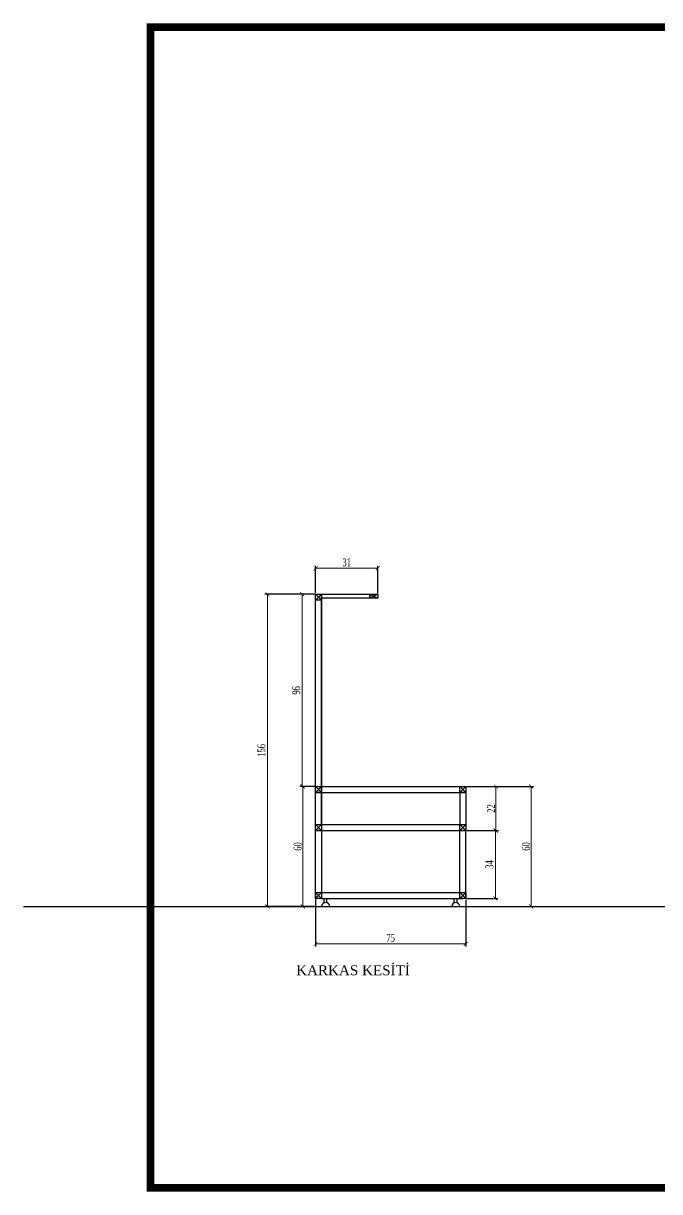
# Model space of a CAD drawing. Header units: millimetres. Extents: x 14735 to 40675, y 3704 to 9569.
# Drawn here: x 17759 to 18077, y 4612 to 5196 of the extents above; entities that cross this region are included whole.
import ezdxf

# ---------------------------------------------------------------- set-up
doc = ezdxf.new("R2010")
doc.units = ezdxf.units.MM
doc.layers.get('0').update_dxf_attribs({"lineweight": 25})
doc.layers.add('OLCULENEDIRME', color=210, linetype='Continuous')
doc.layers.add('PROFIL', color=7, linetype='Continuous')
doc.layers.add('t_olcu', color=252, linetype='Continuous', lineweight=20)
doc.styles.add('DC_TEXTSTYLE4', font='times.ttf', dxfattribs={"height": 0.2})
doc.styles.add('Ölçü50', font='georgia.ttf', dxfattribs={"width": 0.7})
doc.dimstyles.new('olcu10', dxfattribs={"dimtxt": 4, "dimasz": 2, "dimexe": 1.25, "dimexo": 0.625, "dimgap": 0.5, "dimtad": 1, "dimdec": 1, "dimzin": 9, "dimtxsty": 'Ölçü50', "dimblk": 'ARCHTICK', "dimcen": 2, "dimclrd": 256, "dimclre": 256, "dimclrt": 1, "dimazin": 2, "dimtfac": 1, "dimtdec": 1, "dimtix": 1, "dimtmove": 0, "dimatfit": 3, "dimldrblk": 'ARCHTICK', "dimfxl": 1, "dimlwd": -1, "dimarcsym": 0})

# ---------------------------------------------------------------- blocks, each defined once
blk = doc.blocks.new('_ArchTick')
at = {"color": 0, "linetype": 'ByBlock', "const_width": 0.15}
blk.add_lwpolyline([(-0.5, -0.5), (0.5, 0.5)], dxfattribs=at)
blk = doc.blocks.new('*D62')
at = {"layer": 'Defpoints', "color": 0, "transparency": 16777216}
for p in [(17898.41, 4910.45), (17905.08, 4910.45), (17905.08, 4814.45)]:
    blk.add_point(p, dxfattribs=at)
at = {"layer": 't_olcu', "lineweight": -2, "transparency": 16777216}
for p, q in [((17904.45, 4910.45), (17897.16, 4910.45)), ((17904.45, 4814.45), (17897.16, 4814.45))]:
    blk.add_line(p, q, dxfattribs=at)
at = {"layer": 't_olcu', "transparency": 16777216}
blk.add_line((17898.41, 4814.45), (17898.41, 4910.45), dxfattribs=at)
at = {"layer": 't_olcu', "transparency": 16777216, "xscale": 2, "yscale": 2, "zscale": 2}
for p, rotation in [((17898.41, 4910.45), 90), ((17898.41, 4814.45), 270)]:
    blk.add_blockref('_ArchTick', p, dxfattribs=dict(at, rotation=rotation))
at = {"layer": 't_olcu', "color": 1, "transparency": 16777216, "insert": (17895.38, 4862.45), "char_height": 4, "attachment_point": 5, "rotation": 90, "style": 'Ölçü50'}
blk.add_mtext('96', dxfattribs=at)
blk = doc.blocks.new('*D63')
at = {"layer": 'Defpoints', "color": 0, "transparency": 16777216}
for p in [(17936.08, 4923.44), (17905.08, 4910.45), (17936.08, 4910.45)]:
    blk.add_point(p, dxfattribs=at)
at = {"layer": 't_olcu', "lineweight": -2, "transparency": 16777216}
for p, q in [((17905.08, 4911.07), (17905.08, 4924.69)), ((17936.08, 4911.07), (17936.08, 4924.69))]:
    blk.add_line(p, q, dxfattribs=at)
at = {"layer": 't_olcu', "transparency": 16777216}
blk.add_line((17905.08, 4923.44), (17936.08, 4923.44), dxfattribs=at)
at = {"layer": 't_olcu', "transparency": 16777216, "xscale": 2, "yscale": 2, "zscale": 2, "rotation": 180}
blk.add_blockref('_ArchTick', (17905.08, 4923.44), dxfattribs=at)
at = {"layer": 't_olcu', "transparency": 16777216, "xscale": 2, "yscale": 2, "zscale": 2}
blk.add_blockref('_ArchTick', (17936.08, 4923.44), dxfattribs=at)
at = {"layer": 't_olcu', "color": 1, "transparency": 16777216, "insert": (17920.58, 4926.45), "char_height": 4, "attachment_point": 5, "style": 'Ölçü50'}
blk.add_mtext('31', dxfattribs=at)
blk = doc.blocks.new('*D64')
at = {"layer": 'Defpoints', "color": 0, "transparency": 16777216}
for p in [(17880.99, 4910.45), (17905.08, 4910.45), (17905.08, 4754.45)]:
    blk.add_point(p, dxfattribs=at)
at = {"layer": 't_olcu', "lineweight": -2, "transparency": 16777216}
for p, q in [((17904.45, 4910.45), (17879.74, 4910.45)), ((17904.45, 4754.45), (17879.74, 4754.45))]:
    blk.add_line(p, q, dxfattribs=at)
at = {"layer": 't_olcu', "transparency": 16777216}
blk.add_line((17880.99, 4754.45), (17880.99, 4910.45), dxfattribs=at)
at = {"layer": 't_olcu', "transparency": 16777216, "xscale": 2, "yscale": 2, "zscale": 2}
for p, rotation in [((17880.99, 4910.45), 90), ((17880.99, 4754.45), 270)]:
    blk.add_blockref('_ArchTick', p, dxfattribs=dict(at, rotation=rotation))
at = {"layer": 't_olcu', "color": 1, "transparency": 16777216, "insert": (17877.96, 4832.45), "char_height": 4, "attachment_point": 5, "rotation": 90, "style": 'Ölçü50'}
blk.add_mtext('156', dxfattribs=at)
blk = doc.blocks.new('*D65')
at = {"layer": 'Defpoints', "color": 0, "transparency": 16777216}
for p in [(17980.08, 4814.45), (17995.2, 4814.45), (17980.08, 4792.45)]:
    blk.add_point(p, dxfattribs=at)
at = {"layer": 't_olcu', "lineweight": -2, "transparency": 16777216}
for p, q in [((17980.7, 4814.45), (17996.45, 4814.45)), ((17980.7, 4792.45), (17996.45, 4792.45))]:
    blk.add_line(p, q, dxfattribs=at)
at = {"layer": 't_olcu', "transparency": 16777216}
blk.add_line((17995.2, 4792.45), (17995.2, 4814.45), dxfattribs=at)
at = {"layer": 't_olcu', "transparency": 16777216, "xscale": 2, "yscale": 2, "zscale": 2}
for p, rotation in [((17995.2, 4814.45), 90), ((17995.2, 4792.45), 270)]:
    blk.add_blockref('_ArchTick', p, dxfattribs=dict(at, rotation=rotation))
at = {"layer": 't_olcu', "color": 1, "transparency": 16777216, "insert": (17992.7, 4803.45), "char_height": 4, "attachment_point": 5, "rotation": 90, "style": 'Ölçü50'}
blk.add_mtext('22', dxfattribs=at)
blk = doc.blocks.new('*D66')
at = {"layer": 'Defpoints', "color": 0, "transparency": 16777216}
for p in [(17980.08, 4792.45), (17994.94, 4792.45), (17980.08, 4758.45)]:
    blk.add_point(p, dxfattribs=at)
at = {"layer": 't_olcu', "lineweight": -2, "transparency": 16777216}
for p, q in [((17980.7, 4792.45), (17996.19, 4792.45)), ((17980.7, 4758.45), (17996.19, 4758.45))]:
    blk.add_line(p, q, dxfattribs=at)
at = {"layer": 't_olcu', "transparency": 16777216}
blk.add_line((17994.94, 4758.45), (17994.94, 4792.45), dxfattribs=at)
at = {"layer": 't_olcu', "transparency": 16777216, "xscale": 2, "yscale": 2, "zscale": 2}
for p, rotation in [((17994.94, 4792.45), 90), ((17994.94, 4758.45), 270)]:
    blk.add_blockref('_ArchTick', p, dxfattribs=dict(at, rotation=rotation))
at = {"layer": 't_olcu', "color": 1, "transparency": 16777216, "insert": (17991.94, 4775.45), "char_height": 4, "attachment_point": 5, "rotation": 90, "style": 'Ölçü50'}
blk.add_mtext('34', dxfattribs=at)
blk = doc.blocks.new('*D67')
at = {"layer": 'Defpoints', "color": 0, "transparency": 16777216}
for p in [(17898.67, 4814.45), (17905.08, 4814.45), (17905.08, 4754.45)]:
    blk.add_point(p, dxfattribs=at)
at = {"layer": 't_olcu', "lineweight": -2, "transparency": 16777216}
for p, q in [((17904.45, 4814.45), (17897.42, 4814.45)), ((17904.45, 4754.45), (17897.42, 4754.45))]:
    blk.add_line(p, q, dxfattribs=at)
at = {"layer": 't_olcu', "transparency": 16777216}
blk.add_line((17898.67, 4754.45), (17898.67, 4814.45), dxfattribs=at)
at = {"layer": 't_olcu', "transparency": 16777216, "xscale": 2, "yscale": 2, "zscale": 2}
for p, rotation in [((17898.67, 4814.45), 90), ((17898.67, 4754.45), 270)]:
    blk.add_blockref('_ArchTick', p, dxfattribs=dict(at, rotation=rotation))
at = {"layer": 't_olcu', "color": 1, "transparency": 16777216, "insert": (17896.1, 4784.45), "char_height": 4, "attachment_point": 5, "rotation": 90, "style": 'Ölçü50'}
blk.add_mtext('60', dxfattribs=at)
blk = doc.blocks.new('*D68')
at = {"layer": 'Defpoints', "color": 0, "transparency": 16777216}
for p in [(17905.08, 4761.45), (17980.08, 4758.45), (17980.08, 4735.77)]:
    blk.add_point(p, dxfattribs=at)
at = {"layer": 't_olcu', "lineweight": -2, "transparency": 16777216}
for p, q in [((17905.08, 4760.82), (17905.08, 4734.52)), ((17980.08, 4757.82), (17980.08, 4734.52))]:
    blk.add_line(p, q, dxfattribs=at)
at = {"layer": 't_olcu', "transparency": 16777216}
blk.add_line((17905.08, 4735.77), (17980.08, 4735.77), dxfattribs=at)
at = {"layer": 't_olcu', "transparency": 16777216, "xscale": 2, "yscale": 2, "zscale": 2, "rotation": 180}
blk.add_blockref('_ArchTick', (17905.08, 4735.77), dxfattribs=at)
at = {"layer": 't_olcu', "transparency": 16777216, "xscale": 2, "yscale": 2, "zscale": 2}
blk.add_blockref('_ArchTick', (17980.08, 4735.77), dxfattribs=at)
at = {"layer": 't_olcu', "color": 1, "transparency": 16777216, "insert": (17942.58, 4738.77), "char_height": 4, "attachment_point": 5, "style": 'Ölçü50'}
blk.add_mtext('75', dxfattribs=at)
blk = doc.blocks.new('*D95')
at = {"layer": 'Defpoints', "color": 0, "transparency": 16777216}
for p in [(17988.57, 4814.45, 0), (17984.29, 4754.45, 0), (18012.77, 4754.45)]:
    blk.add_point(p, dxfattribs=at)
at = {"layer": 't_olcu', "lineweight": -2, "transparency": 16777216}
for p, q in [((17989.2, 4814.45), (18014.02, 4814.45)), ((17984.91, 4754.45), (18014.02, 4754.45))]:
    blk.add_line(p, q, dxfattribs=at)
at = {"layer": 't_olcu', "transparency": 16777216}
blk.add_line((18012.77, 4814.45), (18012.77, 4754.45), dxfattribs=at)
at = {"layer": 't_olcu', "transparency": 16777216, "xscale": 2, "yscale": 2, "zscale": 2}
for p, rotation in [((18012.77, 4814.45), 90), ((18012.77, 4754.45), 270)]:
    blk.add_blockref('_ArchTick', p, dxfattribs=dict(at, rotation=rotation))
at = {"layer": 't_olcu', "color": 1, "transparency": 16777216, "insert": (18010.21, 4784.45), "char_height": 4, "attachment_point": 5, "rotation": 90, "style": 'Ölçü50'}
blk.add_mtext('60', dxfattribs=at)

msp = doc.modelspace()

# ---------------------------------------------------------------- linework, layer by layer
at = {"ltscale": 2}
for p, q in [((17905.08, 4795.45, 0), (17905.08, 4910.45, 0)), ((17908.08, 4795.45, 0), (17908.08, 4910.45, 0))]:
    msp.add_line(p, q, dxfattribs=at)
at = {"color": 252, "const_width": 3.74}
msp.add_lwpolyline([(17822.54, 4613.86), (17822.54, 5193.86), (19058.01, 5193.86), (19058.01, 4613.86)], close=True, dxfattribs=at)
at = {"layer": 'OLCULENEDIRME'}
for p, q in [((17759.02, 4754.45, 0), (18865.2, 4754.45, 0)), ((17876.02, 4754.45, 0), (18491.83, 4754.45, 0))]:
    msp.add_line(p, q, dxfattribs=at)
at = {"layer": 'PROFIL'}
for p, q in [((17908.08, 4910.45, 0), (17905.08, 4907.45, 0)), ((17905.08, 4910.45, 0), (17908.08, 4907.45, 0)), ((17905.08, 4758.45, 0), (17905.08, 4910.45, 0)), ((17908.08, 4910.45, 0), (17908.08, 4758.45, 0)), ((17936.08, 4910.45, 0), (17932.08, 4908.45, 0)), ((17932.08, 4910.45, 0), (17936.08, 4908.45, 0)), ((17905.08, 4811.45, 0), (17905.08, 4814.45, 0)), ((17905.08, 4814.45, 0), (17908.08, 4814.45, 0)), ((17908.08, 4814.45, 0), (17905.08, 4811.45, 0)), ((17905.08, 4814.45, 0), (17908.08, 4811.45, 0)), ((17905.08, 4814.45, 0), (17980.08, 4814.45, 0)), ((17908.08, 4811.45, 0), (17905.08, 4811.45, 0)), ((17905.08, 4811.45, 0), (17980.08, 4811.45, 0)), ((17908.08, 4814.45, 0), (17908.08, 4811.45, 0)), ((17980.08, 4814.45, 0), (17977.08, 4811.45, 0)), ((17977.08, 4814.45, 0), (17980.08, 4811.45, 0)), ((17977.08, 4811.45, 0), (17977.08, 4795.45, 0)), ((17980.08, 4811.45, 0), (17980.08, 4795.45, 0)), ((17905.08, 4792.45, 0), (17905.08, 4795.45, 0)), ((17905.08, 4795.45, 0), (17908.08, 4795.45, 0)), ((17908.08, 4795.45, 0), (17905.08, 4792.45, 0)), ((17905.08, 4795.45, 0), (17908.08, 4792.45, 0)), ((17905.08, 4795.45, 0), (17980.08, 4795.45, 0)), ((17908.08, 4795.45, 0), (17908.08, 4792.45, 0)), ((17977.08, 4792.45, 0), (17977.08, 4795.45, 0)), ((17977.08, 4795.45, 0), (17980.08, 4795.45, 0)), ((17980.08, 4795.45, 0), (17977.08, 4792.45, 0)), ((17977.08, 4795.45, 0), (17980.08, 4792.45, 0)), ((17980.08, 4795.45, 0), (17980.08, 4792.45, 0)), ((17908.08, 4792.45, 0), (17905.08, 4792.45, 0)), ((17905.08, 4792.45, 0), (17980.08, 4792.45, 0)), ((17980.08, 4792.45, 0), (17977.08, 4792.45, 0)), ((17977.08, 4758.45, 0), (17977.08, 4792.45, 0)), ((17980.08, 4758.45, 0), (17980.08, 4792.45, 0)), ((17980.08, 4758.45, 0), (17980.08, 4792.45, 0)), ((17908.08, 4761.45, 0), (17905.08, 4758.45, 0)), ((17905.08, 4761.45, 0), (17980.08, 4761.45, 0)), ((17905.08, 4761.45, 0), (17908.08, 4758.45, 0)), ((17908.08, 4758.45, 0), (17978.87, 4758.45, 0)), ((17909.36, 4756.31, 0), (17909.36, 4758.45, 0)), ((17910.61, 4756.37, 0), (17910.61, 4758.45, 0)), ((17974.36, 4756.31, 0), (17974.36, 4758.45, 0)), ((17975.87, 4756.28, 0), (17975.87, 4758.45, 0)), ((17980.08, 4761.45, 0), (17977.08, 4758.45, 0)), ((17977.08, 4761.45, 0), (17980.08, 4758.45, 0))]:
    msp.add_line(p, q, dxfattribs=at)
at = {"layer": 'PROFIL', "flags": 128}
for points in [[(17908.08, 4907.45), (17905.08, 4907.45), (17905.08, 4910.45), (17908.08, 4910.45), (17908.08, 4907.45)], [(17908.08, 4907.45), (17905.08, 4907.45), (17905.08, 4910.45), (17908.08, 4910.45), (17908.08, 4907.45)], [(17932.08, 4908.45), (17908.08, 4908.45), (17908.08, 4910.45), (17932.08, 4910.45), (17932.08, 4908.45)], [(17936.08, 4908.45), (17932.08, 4908.45), (17932.08, 4910.45), (17936.08, 4910.45), (17936.08, 4908.45)], [(17980.08, 4811.45), (17977.08, 4811.45), (17977.08, 4814.45), (17980.08, 4814.45), (17980.08, 4811.45)], [(17908.08, 4758.45), (17905.08, 4758.45), (17905.08, 4761.45), (17908.08, 4761.45), (17908.08, 4758.45)], [(17980.08, 4758.45), (17977.08, 4758.45), (17977.08, 4761.45), (17980.08, 4761.45), (17980.08, 4758.45)]]:
    msp.add_lwpolyline(points, close=True, dxfattribs=at)
at = {"layer": 'PROFIL'}
for centre in [(17910.08, 4754.45, 0), (17975.08, 4754.45, 0)]:
    msp.add_arc(centre, 2, 0, 180, dxfattribs=at)

# ---------------------------------------------------------------- texts
at = {"style": 'DC_TEXTSTYLE4'}
msp.add_text('KARKAS KESİTİ', height=5, dxfattribs=at).set_placement((17895.33, 4720.1, 0))

# ---------------------------------------------------------------- dimensions: what is measured, and where the dimension line sits
at = {"layer": 't_olcu'}
dim = msp.add_linear_dim(base=(17936.08, 4923.44, 0), p1=(17905.08, 4910.45, 0), p2=(17936.08, 4910.45, 0), dimstyle='olcu10', dxfattribs=at)
dim.commit()
dim.dimension.update_dxf_attribs({"geometry": '*D63', "text_midpoint": (17920.58, 4926.45, 0)})
for base, p1, p2, angle, picture, middle in [((17880.99, 4910.45, 0), (17905.08, 4754.45, 0), (17905.08, 4910.45, 0), 90, '*D64', (17877.96, 4832.45, 0)), ((17898.41, 4910.45, 0), (17905.08, 4814.45, 0), (17905.08, 4910.45, 0), 90, '*D62', (17895.38, 4862.45, 0)), ((17898.67, 4814.45, 0), (17905.08, 4754.45, 0), (17905.08, 4814.45, 0), 90, '*D67', (17896.1, 4784.45, 0)), ((17995.2, 4814.45, 0), (17980.08, 4792.45, 0), (17980.08, 4814.45, 0), 270, '*D65', (17992.7, 4803.45, 0)), ((18012.77, 4754.45), (17988.57, 4814.45, 0), (17984.29, 4754.45, 0), 90, '*D95', (18010.21, 4784.45)), ((17994.94, 4792.45, 0), (17980.08, 4758.45, 0), (17980.08, 4792.45, 0), 270, '*D66', (17991.94, 4775.45, 0)), ((17980.08, 4735.77, 0), (17905.08, 4761.45, 0), (17980.08, 4758.45, 0), 180, '*D68', (17942.58, 4738.77, 0))]:
    dim = msp.add_linear_dim(base=base, p1=p1, p2=p2, angle=angle, dimstyle='olcu10', dxfattribs=at)
    dim.commit()
    dim.dimension.update_dxf_attribs({"geometry": picture, "text_midpoint": middle})

doc.saveas('drawing.dxf')
